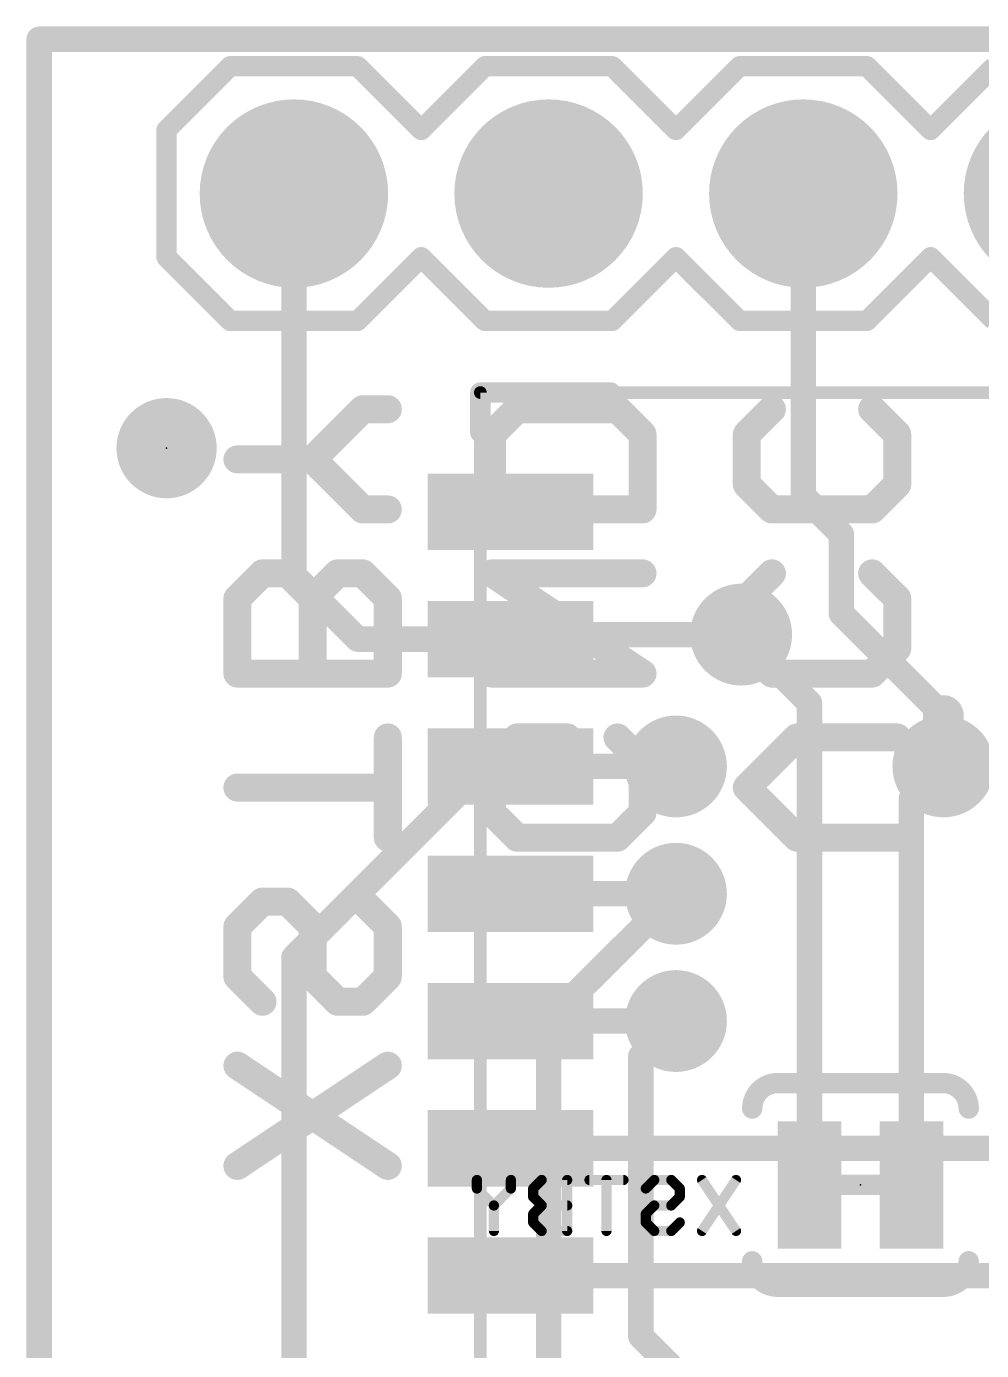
# Model space of a CAD drawing. Extents: x -0.1 to 31.9, y -22.9 to 26.1.
# Drawn here: x -0.13 to 9.4, y 12.86 to 26.07 of the extents above; entities that cross this region are included whole.
import ezdxf

# ---------------------------------------------------------------- set-up
doc = ezdxf.new("R2010")
doc.units = 0
for name, color, linetype in [('1', 12, 'CONTINUOUS'), ('16', 132, 'CONTINUOUS'), ('17', 110, 'CONTINUOUS'), ('18', 110, 'CONTINUOUS'), ('20', 53, 'CONTINUOUS'), ('21', 41, 'CONTINUOUS'), ('22', 40, 'CONTINUOUS'), ('23', 53, 'CONTINUOUS'), ('24', 53, 'CONTINUOUS'), ('51', 53, 'CONTINUOUS')]:
    doc.layers.add(name, color=color, linetype=linetype)

# ---------------------------------------------------------------- blocks, each defined once
blk = doc.blocks.new('RECT')
blk.add_solid([(-0.5, -0.5), (0.5, -0.5), (-0.5, 0.5), (0.5, 0.5)])
blk = doc.blocks.new('ROUNDP')
at = {"const_width": 0.5}
blk.add_lwpolyline([(0, -0.25, 1), (0, 0.25, 1), (0, -0.25)], format="xyb", dxfattribs=at)
blk = doc.blocks.new('PIE')
at = {"const_width": 0.5}
blk.add_lwpolyline([(0, -0.25, 1), (0, 0.25, 1), (0, -0.25)], format="xyb", dxfattribs=at)
blk = doc.blocks.new('ROUNDV')
at = {"const_width": 0.5}
blk.add_lwpolyline([(0, -0.25, 1), (0, 0.25, 1), (0, -0.25)], format="xyb", dxfattribs=at)

msp = doc.modelspace()

# ---------------------------------------------------------------- linework, layer by layer
at = {"layer": '1'}
for points, const_width in [([(0, 0), (0, 25.94)], 0.254), ([(0, 25.94), (31.75, 25.94)], 0.254), ([(2.54, 20.59), (2.54, 24.4)], 0.254), ([(3.175, 19.955), (2.54, 20.59)], 0.254), ([(4.699, 19.955), (3.175, 19.955)], 0.254), ([(4.744, 20), (4.699, 19.955)], 0.254), ([(7, 20), (4.744, 20)], 0.254), ([(6.35, 18.685), (4.699, 18.685)], 0.254), ([(9.017, 18.685), (23.0632, 18.685)], 0.4064), ([(6.35, 17.415), (4.699, 17.415)], 0.254), ([(6.35, 16.145), (4.699, 16.145)], 0.254), ([(11.43, 14.875), (4.699, 14.875)], 0.254), ([(4.699, 13.605), (12.7, 13.605)], 0.254)]:
    msp.add_lwpolyline(points, dxfattribs=dict(at, const_width=const_width))
for points, const_width in [([(0.0635, 25.94, 1), (-0.0635, 25.94)], 0.127), ([(0, 26.0035, 1), (0, 25.8765)], 0.127), ([(2.6035, 24.4, 1), (2.4765, 24.4)], 0.127), ([(2.5849, 20.6349, 1), (2.4951, 20.5451)], 0.127), ([(2.4765, 20.59, 1), (2.6035, 20.59)], 0.127), ([(3.175, 20.0185, 1), (3.175, 19.8915)], 0.127), ([(4.744, 20.0635, 1), (4.744, 19.9365)], 0.127), ([(4.699, 19.8915, 1), (4.699, 20.0185)], 0.127), ([(4.7889, 19.9551, 1), (4.6991, 20.0449)], 0.127), ([(7, 19.9365, 1), (7, 20.0635)], 0.127), ([(3.1301, 19.9101, 1), (3.2199, 19.9999)], 0.127), ([(4.6541, 19.9999, 1), (4.7439, 19.9101)], 0.127), ([(4.699, 18.7485, 1), (4.699, 18.6215)], 0.127), ([(6.35, 18.6215, 1), (6.35, 18.7485)], 0.127), ([(9.017, 18.7866, 1), (9.017, 18.5834)], 0.2032), ([(4.699, 17.4785, 1), (4.699, 17.3515)], 0.127), ([(6.35, 17.3515, 1), (6.35, 17.4785)], 0.127), ([(4.699, 16.2085, 1), (4.699, 16.0815)], 0.127), ([(6.35, 16.0815, 1), (6.35, 16.2085)], 0.127), ([(4.699, 14.9385, 1), (4.699, 14.8115)], 0.127), ([(4.699, 13.6685, 1), (4.699, 13.5415)], 0.127)]:
    msp.add_lwpolyline(points, format="xyb", dxfattribs=dict(at, const_width=const_width))
at = {"layer": '16'}
for points, const_width in [([(0, 25.94), (31.75, 25.94)], 0.254), ([(0, 0), (0, 25.94)], 0.254), ([(7.62, 24.4), (7.62, 21.38)], 0.254), ([(7.62, 21.38), (8, 21)], 0.254), ([(8, 21), (8, 20.21)], 0.254), ([(8, 20.21), (9.017, 19.193)], 0.254), ([(7.682, 19.318), (7, 20)], 0.254), ([(7.682, 14.51), (7.682, 19.318)], 0.254), ([(9.017, 18.685), (9.017, 19.193)], 0.4064), ([(2.54, 16.78), (4.445, 18.685)], 0.254), ([(4.445, 18.685), (6.35, 18.685)], 0.254), ([(8.698, 18.366), (9.017, 18.685)], 0.254), ([(8.698, 14.51), (8.698, 18.366)], 0.254), ([(5.08, 16.145), (6.35, 17.415)], 0.254), ([(2.54, 1.54), (2.54, 16.78)], 0.254), ([(5.08, 1.54), (5.08, 16.145)], 0.254), ([(6, 15.795), (6.35, 16.145)], 0.254), ([(6, 13), (6, 15.795)], 0.254), ([(8.571, 14.51), (7.809, 14.51)], 0.2032), ([(7.62, 11.38), (6, 13)], 0.254)]:
    msp.add_lwpolyline(points, dxfattribs=dict(at, const_width=const_width))
for points, const_width in [([(0, 26.0035, 1), (0, 25.8765)], 0.127), ([(0.0635, 25.94, 1), (-0.0635, 25.94)], 0.127), ([(7.6835, 24.4, 1), (7.5565, 24.4)], 0.127), ([(7.6649, 21.4249, 1), (7.5751, 21.3351)], 0.127), ([(7.5565, 21.38, 1), (7.6835, 21.38)], 0.127), ([(8.0635, 21, 1), (7.9365, 21)], 0.127), ([(7.9551, 20.9551, 1), (8.0449, 21.0449)], 0.127), ([(8.0449, 20.2549, 1), (7.9551, 20.1651)], 0.127), ([(7.9365, 20.21, 1), (8.0635, 20.21)], 0.127), ([(7.0449, 20.0449, 1), (6.9551, 19.9551)], 0.127), ([(7.7455, 19.318, 1), (7.6185, 19.318)], 0.127), ([(7.6371, 19.2731, 1), (7.7269, 19.3629)], 0.127), ([(9.1186, 19.193, 1), (8.9154, 19.193)], 0.2032), ([(8.9721, 19.1481, 1), (9.0619, 19.2379)], 0.127), ([(4.445, 18.7485, 1), (4.445, 18.6215)], 0.127), ([(4.4899, 18.6401, 1), (4.4001, 18.7299)], 0.127), ([(6.35, 18.6215, 1), (6.35, 18.7485)], 0.127), ([(8.9154, 18.685, 1), (9.1186, 18.685)], 0.2032), ([(9.0619, 18.6401, 1), (8.9721, 18.7299)], 0.127), ([(8.7615, 18.366, 1), (8.6345, 18.366)], 0.127), ([(8.6531, 18.4109, 1), (8.7429, 18.3211)], 0.127), ([(6.3949, 17.3701, 1), (6.3051, 17.4599)], 0.127), ([(2.6035, 16.78, 1), (2.4765, 16.78)], 0.127), ([(2.4951, 16.8249, 1), (2.5849, 16.7351)], 0.127), ([(5.1435, 16.145, 1), (5.0165, 16.145)], 0.127), ([(5.0351, 16.1899, 1), (5.1249, 16.1001)], 0.127), ([(6.3949, 16.1001, 1), (6.3051, 16.1899)], 0.127), ([(6.0635, 15.795, 1), (5.9365, 15.795)], 0.127), ([(5.9551, 15.8399, 1), (6.0449, 15.7501)], 0.127), ([(7.6185, 14.51, 1), (7.7455, 14.51)], 0.127), ([(7.809, 14.5608, 1), (7.809, 14.4592)], 0.1016), ([(8.571, 14.4592, 1), (8.571, 14.5608)], 0.1016), ([(8.6345, 14.51, 1), (8.7615, 14.51)], 0.127), ([(6.0449, 13.0449, 1), (5.9551, 12.9551)], 0.127), ([(5.9365, 13, 1), (6.0635, 13)], 0.127)]:
    msp.add_lwpolyline(points, format="xyb", dxfattribs=dict(at, const_width=const_width))
at = {"layer": '20', "const_width": 0.2032}
for points in [[(31.75, 25.94), (0, 25.94)], [(0, 25.94), (0, 0)]]:
    msp.add_lwpolyline(points, dxfattribs=at)
at = {"layer": '20', "const_width": 0.1016}
for points in [[(0, 25.9908, 1), (0, 25.8892)], [(0.0508, 25.94, 1), (-0.0508, 25.94)]]:
    msp.add_lwpolyline(points, format="xyb", dxfattribs=at)
at = {"layer": '21', "const_width": 0.2032}
for points in [[(1.27, 25.035), (1.905, 25.67)], [(1.905, 25.67), (3.175, 25.67)], [(3.81, 25.035), (3.175, 25.67)], [(3.81, 25.035), (4.445, 25.67)], [(4.445, 25.67), (5.715, 25.67)], [(6.35, 25.035), (5.715, 25.67)], [(6.35, 25.035), (6.985, 25.67)], [(6.985, 25.67), (8.255, 25.67)], [(8.89, 25.035), (8.255, 25.67)], [(8.89, 25.035), (9.525, 25.67)], [(1.27, 23.765), (1.27, 25.035)], [(1.905, 23.13), (1.27, 23.765)], [(3.175, 23.13), (3.81, 23.765)], [(4.445, 23.13), (3.81, 23.765)], [(5.715, 23.13), (6.35, 23.765)], [(6.985, 23.13), (6.35, 23.765)], [(8.255, 23.13), (8.89, 23.765)], [(9.525, 23.13), (8.89, 23.765)], [(3.175, 23.13), (1.905, 23.13)], [(5.715, 23.13), (4.445, 23.13)], [(8.255, 23.13), (6.985, 23.13)], [(5.699, 22.415), (4.399, 22.415)], [(4.399, 22.415), (4.399, 22.015)]]:
    msp.add_lwpolyline(points, dxfattribs=at)
at = {"layer": '21', "const_width": 0.1016}
for points in [[(1.905, 25.7208, 1), (1.905, 25.6192)], [(1.9409, 25.6341, 1), (1.8691, 25.7059)], [(3.2109, 25.7059, 1), (3.1391, 25.6341)], [(3.175, 25.6192, 1), (3.175, 25.7208)], [(4.445, 25.7208, 1), (4.445, 25.6192)], [(4.4809, 25.6341, 1), (4.4091, 25.7059)], [(5.7509, 25.7059, 1), (5.6791, 25.6341)], [(5.715, 25.6192, 1), (5.715, 25.7208)], [(6.985, 25.7208, 1), (6.985, 25.6192)], [(7.0209, 25.6341, 1), (6.9491, 25.7059)], [(8.2909, 25.7059, 1), (8.2191, 25.6341)], [(8.255, 25.6192, 1), (8.255, 25.7208)], [(1.3208, 25.035, 1), (1.2192, 25.035)], [(1.2341, 25.0709, 1), (1.3059, 24.9991)], [(3.7741, 25.0709, 1), (3.8459, 24.9991)], [(3.7741, 24.9991, 1), (3.8459, 25.0709)], [(6.3141, 25.0709, 1), (6.3859, 24.9991)], [(6.3141, 24.9991, 1), (6.3859, 25.0709)], [(8.8541, 25.0709, 1), (8.9259, 24.9991)], [(8.8541, 24.9991, 1), (8.9259, 25.0709)], [(1.3059, 23.8009, 1), (1.2341, 23.7291)], [(1.2192, 23.765, 1), (1.3208, 23.765)], [(3.8459, 23.8009, 1), (3.7741, 23.7291)], [(3.8459, 23.7291, 1), (3.7741, 23.8009)], [(6.3859, 23.8009, 1), (6.3141, 23.7291)], [(6.3859, 23.7291, 1), (6.3141, 23.8009)], [(8.9259, 23.8009, 1), (8.8541, 23.7291)], [(8.9259, 23.7291, 1), (8.8541, 23.8009)], [(1.905, 23.1808, 1), (1.905, 23.0792)], [(1.8691, 23.0941, 1), (1.9409, 23.1659)], [(3.1391, 23.1659, 1), (3.2109, 23.0941)], [(3.175, 23.0792, 1), (3.175, 23.1808)], [(4.445, 23.1808, 1), (4.445, 23.0792)], [(4.4091, 23.0941, 1), (4.4809, 23.1659)], [(5.6791, 23.1659, 1), (5.7509, 23.0941)], [(5.715, 23.0792, 1), (5.715, 23.1808)], [(6.985, 23.1808, 1), (6.985, 23.0792)], [(6.9491, 23.0941, 1), (7.0209, 23.1659)], [(8.2191, 23.1659, 1), (8.2909, 23.0941)], [(8.255, 23.0792, 1), (8.255, 23.1808)], [(4.399, 22.4658, 1), (4.399, 22.3642)], [(4.4498, 22.415, 1), (4.3482, 22.415)], [(5.699, 22.3642, 1), (5.699, 22.4658)], [(4.3482, 22.015, 1), (4.4498, 22.015)]]:
    msp.add_lwpolyline(points, format="xyb", dxfattribs=at)
at = {"layer": '22'}
for points, const_width in [([(2.7266, 21.7485), (3.2266, 22.2485)], 0.2794), ([(3.2266, 22.2485), (3.4766, 22.2485)], 0.2794), ([(4.5167, 21.9985), (4.7667, 22.2485)], 0.2794), ([(4.7667, 22.2485), (5.7666, 22.2485)], 0.2794), ([(5.7666, 22.2485), (6.0166, 21.9985)], 0.2794), ([(7.0567, 21.9985), (7.3067, 22.2485)], 0.2794), ([(8.3066, 22.2485), (8.5566, 21.9985)], 0.2794), ([(4.5167, 21.2485), (4.5167, 21.9985)], 0.2794), ([(6.0166, 21.9985), (6.0166, 21.2485)], 0.2794), ([(7.0567, 21.4985), (7.0567, 21.9985)], 0.2794), ([(8.5566, 21.9985), (8.5566, 21.4985)], 0.2794), ([(2.7266, 21.7485), (1.9767, 21.7485)], 0.2794), ([(3.2266, 21.2485), (2.7266, 21.7485)], 0.2794), ([(7.3067, 21.2485), (7.0567, 21.4985)], 0.2794), ([(8.5566, 21.4985), (8.3066, 21.2485)], 0.2794), ([(3.4766, 21.2485), (3.2266, 21.2485)], 0.2794), ([(6.0166, 21.2485), (4.5167, 21.2485)], 0.2794), ([(8.3066, 21.2485), (7.3067, 21.2485)], 0.2794), ([(2.2267, 20.6113), (1.9767, 20.3613)], 0.2794), ([(2.4767, 20.6113), (2.2267, 20.6113)], 0.2794), ([(2.7266, 20.3613), (2.4767, 20.6113)], 0.2794), ([(2.9766, 20.6113), (2.7266, 20.3613)], 0.2794), ([(3.2266, 20.6113), (2.9766, 20.6113)], 0.2794), ([(3.4766, 20.3613), (3.2266, 20.6113)], 0.2794), ([(6.0166, 19.6114), (4.5167, 20.6113)], 0.2794), ([(4.5167, 20.6113), (6.0166, 20.6113)], 0.2794), ([(7.0567, 20.3613), (7.3067, 20.6113)], 0.2794), ([(8.3066, 20.6113), (8.5566, 20.3613)], 0.2794), ([(1.9767, 20.3613), (1.9767, 19.6114)], 0.2794), ([(2.7266, 19.6114), (2.7266, 20.3613)], 0.2794), ([(3.4766, 19.6114), (3.4766, 20.3613)], 0.2794), ([(7.0567, 19.8614), (7.0567, 20.3613)], 0.2794), ([(8.5566, 20.3613), (8.5566, 19.8614)], 0.2794), ([(7.3067, 19.6114), (7.0567, 19.8614)], 0.2794), ([(8.5566, 19.8614), (8.3066, 19.6114)], 0.2794), ([(1.9767, 19.6114), (3.4766, 19.6114)], 0.2794), ([(4.5167, 19.6114), (6.0166, 19.6114)], 0.2794), ([(8.3066, 19.6114), (7.3067, 19.6114)], 0.2794), ([(3.4766, 17.9742), (3.4766, 18.9741)], 0.2794), ([(4.5167, 18.7242), (4.7667, 18.9741)], 0.2794), ([(4.7667, 18.9741), (5.2666, 18.9741)], 0.2794), ([(5.2666, 18.9741), (5.2666, 18.4742)], 0.2794), ([(5.7666, 18.9741), (6.0166, 18.7242)], 0.2794), ([(7.0567, 18.4742), (7.5567, 18.9741)], 0.2794), ([(7.5567, 18.9741), (8.5566, 18.9741)], 0.2794), ([(4.5167, 18.2242), (4.5167, 18.7242)], 0.2794), ([(6.0166, 18.7242), (6.0166, 18.2242)], 0.2794), ([(1.9767, 18.4742), (3.4766, 18.4742)], 0.2794), ([(7.5567, 17.9742), (7.0567, 18.4742)], 0.2794), ([(4.7667, 17.9742), (4.5167, 18.2242)], 0.2794), ([(6.0166, 18.2242), (5.7666, 17.9742)], 0.2794), ([(5.7666, 17.9742), (4.7667, 17.9742)], 0.2794), ([(8.5566, 17.9742), (7.5567, 17.9742)], 0.2794), ([(2.2267, 17.337), (1.9767, 17.087)], 0.2794), ([(2.4767, 17.337), (2.2267, 17.337)], 0.2794), ([(2.7266, 17.087), (2.4767, 17.337)], 0.2794), ([(3.2266, 17.337), (3.4766, 17.087)], 0.2794), ([(1.9767, 17.087), (1.9767, 16.587)], 0.2794), ([(2.7266, 16.587), (2.7266, 17.087)], 0.2794), ([(3.4766, 17.087), (3.4766, 16.587)], 0.2794), ([(1.9767, 16.587), (2.2267, 16.3371)], 0.2794), ([(2.9766, 16.3371), (2.7266, 16.587)], 0.2794), ([(3.4766, 16.587), (3.2266, 16.3371)], 0.2794), ([(3.2266, 16.3371), (2.9766, 16.3371)], 0.2794), ([(3.4766, 14.6999), (1.9767, 15.6998)], 0.2794), ([(3.4766, 15.6998), (1.9767, 14.6999)], 0.2794), ([(9.0155, 15.526), (7.3645, 15.526)], 0.2032), ([(4.365, 14.4745), (4.365, 14.5592)], 0.1016), ([(4.704, 14.5592), (4.704, 14.4745)], 0.1016), ([(5.0111, 14.5592), (4.9263, 14.4745)], 0.1016), ([(5.2653, 14.5592), (5.0111, 14.5592)], 0.1016), ([(5.2653, 14.0508), (5.2653, 14.5592)], 0.1016), ([(5.8266, 14.5592), (5.4876, 14.5592)], 0.1016), ([(5.6571, 14.0508), (5.6571, 14.5592)], 0.1016), ([(6.0489, 14.4745), (6.1337, 14.5592)], 0.1016), ([(6.1337, 14.5592), (6.3032, 14.5592)], 0.1016), ([(6.3032, 14.5592), (6.3879, 14.4745)], 0.1016), ([(6.9492, 14.5592), (6.6102, 14.0508)], 0.1016), ([(6.6102, 14.5592), (6.9492, 14.0508)], 0.1016), ([(4.5345, 14.305), (4.365, 14.4745)], 0.1016), ([(4.704, 14.4745), (4.5345, 14.305)], 0.1016), ([(4.9263, 14.4745), (4.9263, 14.3898)], 0.1016), ([(4.9263, 14.3898), (5.0111, 14.305)], 0.1016), ([(6.3879, 14.3898), (6.3032, 14.305)], 0.1016), ([(6.3879, 14.4745), (6.3879, 14.3898)], 0.1016), ([(4.5345, 14.305), (4.5345, 14.0508)], 0.1016), ([(5.0111, 14.305), (4.9263, 14.2203)], 0.1016), ([(4.9263, 14.2203), (4.9263, 14.1355)], 0.1016), ([(5.2653, 14.305), (5.0111, 14.305)], 0.1016), ([(6.1337, 14.305), (6.0489, 14.2203)], 0.1016), ([(6.0489, 14.2203), (6.0489, 14.1355)], 0.1016), ([(6.3032, 14.305), (6.1337, 14.305)], 0.1016), ([(4.9263, 14.1355), (5.0111, 14.0508)], 0.1016), ([(6.0489, 14.1355), (6.1337, 14.0508)], 0.1016), ([(6.3032, 14.0508), (6.3879, 14.1355)], 0.1016), ([(5.0111, 14.0508), (5.2653, 14.0508)], 0.1016), ([(6.1337, 14.0508), (6.3032, 14.0508)], 0.1016), ([(7.3645, 13.494), (9.0155, 13.494)], 0.2032)]:
    msp.add_lwpolyline(points, dxfattribs=dict(at, const_width=const_width))
for points, const_width in [([(3.2266, 22.3183, 1), (3.2266, 22.1786)], 0.1397), ([(3.276, 22.1991, 1), (3.1772, 22.2978)], 0.1397), ([(3.4766, 22.1786, 1), (3.4766, 22.3183)], 0.1397), ([(4.7667, 22.3183, 1), (4.7667, 22.1786)], 0.1397), ([(4.8161, 22.1991, 1), (4.7173, 22.2978)], 0.1397), ([(5.816, 22.2978, 1), (5.7172, 22.1991)], 0.1397), ([(5.7666, 22.1786, 1), (5.7666, 22.3183)], 0.1397), ([(7.3561, 22.1991, 1), (7.2573, 22.2978)], 0.1397), ([(8.356, 22.2978, 1), (8.2572, 22.1991)], 0.1397), ([(4.4673, 22.0479, 1), (4.5661, 21.9491)], 0.1397), ([(4.5865, 21.9985, 1), (4.4469, 21.9985)], 0.1397), ([(6.0864, 21.9985, 1), (5.9467, 21.9985)], 0.1397), ([(5.9672, 21.9491, 1), (6.066, 22.0479)], 0.1397), ([(7.0073, 22.0479, 1), (7.1061, 21.9491)], 0.1397), ([(7.1265, 21.9985, 1), (6.9869, 21.9985)], 0.1397), ([(8.6264, 21.9985, 1), (8.4867, 21.9985)], 0.1397), ([(8.5072, 21.9491, 1), (8.606, 22.0479)], 0.1397), ([(1.9767, 21.8183, 1), (1.9767, 21.6786)], 0.1397), ([(2.776, 21.7979, 1), (2.6772, 21.6991)], 0.1397), ([(2.6772, 21.7979, 1), (2.776, 21.6991)], 0.1397), ([(2.7266, 21.6786, 1), (2.7266, 21.8183)], 0.1397), ([(7.1061, 21.5479, 1), (7.0073, 21.4491)], 0.1397), ([(6.9869, 21.4985, 1), (7.1265, 21.4985)], 0.1397), ([(8.4867, 21.4985, 1), (8.6264, 21.4985)], 0.1397), ([(8.606, 21.4491, 1), (8.5072, 21.5479)], 0.1397), ([(3.2266, 21.3184, 1), (3.2266, 21.1787)], 0.1397), ([(3.1772, 21.1991, 1), (3.276, 21.2979)], 0.1397), ([(3.4766, 21.1787, 1), (3.4766, 21.3184)], 0.1397), ([(4.5167, 21.3184, 1), (4.5167, 21.1787)], 0.1397), ([(4.4469, 21.2485, 1), (4.5865, 21.2485)], 0.1397), ([(5.9467, 21.2485, 1), (6.0864, 21.2485)], 0.1397), ([(6.0166, 21.1787, 1), (6.0166, 21.3184)], 0.1397), ([(7.3067, 21.3184, 1), (7.3067, 21.1787)], 0.1397), ([(7.2573, 21.1991, 1), (7.3561, 21.2979)], 0.1397), ([(8.2572, 21.2979, 1), (8.356, 21.1991)], 0.1397), ([(8.3066, 21.1787, 1), (8.3066, 21.3184)], 0.1397), ([(2.2267, 20.6811, 1), (2.2267, 20.5414)], 0.1397), ([(2.2761, 20.5619, 1), (2.1773, 20.6607)], 0.1397), ([(2.5261, 20.6607, 1), (2.4273, 20.5619)], 0.1397), ([(2.4767, 20.5414, 1), (2.4767, 20.6811)], 0.1397), ([(2.9766, 20.6811, 1), (2.9766, 20.5414)], 0.1397), ([(3.026, 20.5619, 1), (2.9272, 20.6607)], 0.1397), ([(3.276, 20.6607, 1), (3.1772, 20.5619)], 0.1397), ([(3.2266, 20.5414, 1), (3.2266, 20.6811)], 0.1397), ([(4.5554, 20.6694, 1), (4.478, 20.5532)], 0.1397), ([(4.5167, 20.6811, 1), (4.5167, 20.5415)], 0.1397), ([(6.0166, 20.5415, 1), (6.0166, 20.6811)], 0.1397), ([(7.3561, 20.5619, 1), (7.2573, 20.6607)], 0.1397), ([(8.356, 20.6607, 1), (8.2572, 20.5619)], 0.1397), ([(2.0466, 20.3613, 1), (1.9069, 20.3613)], 0.1397), ([(1.9273, 20.4107, 1), (2.0261, 20.3119)], 0.1397), ([(2.6772, 20.4107, 1), (2.776, 20.3119)], 0.1397), ([(2.7965, 20.3613, 1), (2.6568, 20.3613)], 0.1397), ([(2.6772, 20.3119, 1), (2.776, 20.4107)], 0.1397), ([(3.5464, 20.3613, 1), (3.4067, 20.3613)], 0.1397), ([(3.4272, 20.3119, 1), (3.526, 20.4107)], 0.1397), ([(7.0073, 20.4107, 1), (7.1061, 20.3119)], 0.1397), ([(7.1265, 20.3613, 1), (6.9869, 20.3613)], 0.1397), ([(8.6264, 20.3613, 1), (8.4867, 20.3613)], 0.1397), ([(8.5072, 20.3119, 1), (8.606, 20.4107)], 0.1397), ([(7.1061, 19.9108, 1), (7.0073, 19.812)], 0.1397), ([(8.606, 19.812, 1), (8.5072, 19.9108)], 0.1397), ([(6.9869, 19.8614, 1), (7.1265, 19.8614)], 0.1397), ([(8.4867, 19.8614, 1), (8.6264, 19.8614)], 0.1397), ([(1.9767, 19.6812, 1), (1.9767, 19.5415)], 0.1397), ([(3.4766, 19.5415, 1), (3.4766, 19.6812)], 0.1397), ([(4.5167, 19.6812, 1), (4.5167, 19.5415)], 0.1397), ([(5.9778, 19.5533, 1), (6.0553, 19.6695)], 0.1397), ([(6.0166, 19.5415, 1), (6.0166, 19.6812)], 0.1397), ([(7.3067, 19.6812, 1), (7.3067, 19.5415)], 0.1397), ([(7.2573, 19.562, 1), (7.3561, 19.6608)], 0.1397), ([(8.2572, 19.6608, 1), (8.356, 19.562)], 0.1397), ([(8.3066, 19.5415, 1), (8.3066, 19.6812)], 0.1397), ([(1.9069, 19.6114, 1), (2.0466, 19.6114)], 0.1397), ([(2.6568, 19.6114, 1), (2.7965, 19.6114)], 0.1397), ([(3.4067, 19.6114, 1), (3.5464, 19.6114)], 0.1397), ([(3.5464, 18.9741, 1), (3.4067, 18.9741)], 0.1397), ([(4.7667, 19.044, 1), (4.7667, 18.9043)], 0.1397), ([(4.8161, 18.9248, 1), (4.7173, 19.0235)], 0.1397), ([(5.3365, 18.9741, 1), (5.1968, 18.9741)], 0.1397), ([(5.2666, 18.9043, 1), (5.2666, 19.044)], 0.1397), ([(5.816, 19.0235, 1), (5.7172, 18.9248)], 0.1397), ([(7.5567, 19.044, 1), (7.5567, 18.9043)], 0.1397), ([(7.6061, 18.9248, 1), (7.5073, 19.0235)], 0.1397), ([(8.5566, 18.9043, 1), (8.5566, 19.044)], 0.1397), ([(4.4673, 18.7736, 1), (4.5661, 18.6748)], 0.1397), ([(4.5865, 18.7242, 1), (4.4469, 18.7242)], 0.1397), ([(6.0864, 18.7242, 1), (5.9467, 18.7242)], 0.1397), ([(5.9672, 18.6748, 1), (6.066, 18.7736)], 0.1397), ([(1.9767, 18.544, 1), (1.9767, 18.4043)], 0.1397), ([(3.4766, 18.4043, 1), (3.4766, 18.544)], 0.1397), ([(5.1968, 18.4742, 1), (5.3365, 18.4742)], 0.1397), ([(7.1061, 18.5236, 1), (7.0073, 18.4248)], 0.1397), ([(7.0073, 18.5236, 1), (7.1061, 18.4248)], 0.1397), ([(4.5661, 18.2736, 1), (4.4673, 18.1748)], 0.1397), ([(6.066, 18.1748, 1), (5.9672, 18.2736)], 0.1397), ([(4.4469, 18.2242, 1), (4.5865, 18.2242)], 0.1397), ([(5.9467, 18.2242, 1), (6.0864, 18.2242)], 0.1397), ([(4.7667, 18.0441, 1), (4.7667, 17.9044)], 0.1397), ([(5.7666, 17.9044, 1), (5.7666, 18.0441)], 0.1397), ([(7.5567, 18.0441, 1), (7.5567, 17.9044)], 0.1397), ([(8.5566, 17.9044, 1), (8.5566, 18.0441)], 0.1397), ([(3.4067, 17.9742, 1), (3.5464, 17.9742)], 0.1397), ([(4.7173, 17.9248, 1), (4.8161, 18.0236)], 0.1397), ([(5.7172, 18.0236, 1), (5.816, 17.9248)], 0.1397), ([(7.5073, 17.9248, 1), (7.6061, 18.0236)], 0.1397), ([(2.2267, 17.4068, 1), (2.2267, 17.2671)], 0.1397), ([(2.2761, 17.2876, 1), (2.1773, 17.3864)], 0.1397), ([(2.5261, 17.3864, 1), (2.4273, 17.2876)], 0.1397), ([(2.4767, 17.2671, 1), (2.4767, 17.4068)], 0.1397), ([(3.276, 17.3864, 1), (3.1772, 17.2876)], 0.1397), ([(2.0466, 17.087, 1), (1.9069, 17.087)], 0.1397), ([(1.9273, 17.1364, 1), (2.0261, 17.0376)], 0.1397), ([(2.7965, 17.087, 1), (2.6568, 17.087)], 0.1397), ([(2.6772, 17.0376, 1), (2.776, 17.1364)], 0.1397), ([(3.5464, 17.087, 1), (3.4067, 17.087)], 0.1397), ([(3.4272, 17.0376, 1), (3.526, 17.1364)], 0.1397), ([(2.0261, 16.6364, 1), (1.9273, 16.5376)], 0.1397), ([(1.9069, 16.587, 1), (2.0466, 16.587)], 0.1397), ([(2.776, 16.6364, 1), (2.6772, 16.5376)], 0.1397), ([(2.6568, 16.587, 1), (2.7965, 16.587)], 0.1397), ([(3.4067, 16.587, 1), (3.5464, 16.587)], 0.1397), ([(3.526, 16.5376, 1), (3.4272, 16.6364)], 0.1397), ([(2.1773, 16.2877, 1), (2.2761, 16.3865)], 0.1397), ([(2.9766, 16.4069, 1), (2.9766, 16.2672)], 0.1397), ([(2.9272, 16.2877, 1), (3.026, 16.3865)], 0.1397), ([(3.1772, 16.3865, 1), (3.276, 16.2877)], 0.1397), ([(3.2266, 16.2672, 1), (3.2266, 16.4069)], 0.1397), ([(2.0154, 15.7579, 1), (1.938, 15.6417)], 0.1397), ([(3.5153, 15.6417, 1), (3.4378, 15.7579)], 0.1397), ([(7.3645, 15.526, 0.4142), (7.1105, 15.272)], 0.2032), ([(7.3645, 15.5768, 1), (7.3645, 15.4752)], 0.1016), ([(7.3645, 15.4752, 1), (7.3645, 15.5768)], 0.1016), ([(9.2695, 15.272, 0.4142), (9.0155, 15.526)], 0.2032), ([(9.0155, 15.5768, 1), (9.0155, 15.4752)], 0.1016), ([(9.0155, 15.4752, 1), (9.0155, 15.5768)], 0.1016), ([(7.0597, 15.272, 1), (7.1613, 15.272)], 0.1016), ([(9.2187, 15.272, 1), (9.3203, 15.272)], 0.1016), ([(1.938, 14.758, 1), (2.0154, 14.6418)], 0.1397), ([(3.4378, 14.6418, 1), (3.5153, 14.758)], 0.1397), ([(4.3904, 14.5592, 1), (4.3396, 14.5592)], 0.0508), ([(4.7294, 14.5592, 1), (4.6786, 14.5592)], 0.0508), ([(5.0111, 14.5846, 1), (5.0111, 14.5338)], 0.0508), ([(5.029, 14.5413, 1), (4.9931, 14.5772)], 0.0508), ([(5.2907, 14.5592, 1), (5.2399, 14.5592)], 0.0508), ([(5.2653, 14.5338, 1), (5.2653, 14.5846)], 0.0508), ([(5.4876, 14.5846, 1), (5.4876, 14.5338)], 0.0508), ([(5.6825, 14.5592, 1), (5.6317, 14.5592)], 0.0508), ([(5.8266, 14.5338, 1), (5.8266, 14.5846)], 0.0508), ([(6.1337, 14.5846, 1), (6.1337, 14.5338)], 0.0508), ([(6.1516, 14.5413, 1), (6.1157, 14.5772)], 0.0508), ([(6.3211, 14.5772, 1), (6.2852, 14.5413)], 0.0508), ([(6.3032, 14.5338, 1), (6.3032, 14.5846)], 0.0508), ([(6.6314, 14.5733, 1), (6.5891, 14.5451)], 0.0508), ([(6.9703, 14.5451, 1), (6.9281, 14.5733)], 0.0508), ([(4.383, 14.4925, 1), (4.347, 14.4565)], 0.0508), ([(4.3396, 14.4745, 1), (4.3904, 14.4745)], 0.0508), ([(4.6786, 14.4745, 1), (4.7294, 14.4745)], 0.0508), ([(4.7219, 14.4565, 1), (4.686, 14.4925)], 0.0508), ([(4.9517, 14.4745, 1), (4.9009, 14.4745)], 0.0508), ([(4.9084, 14.4925, 1), (4.9443, 14.4565)], 0.0508), ([(4.9009, 14.3898, 1), (4.9517, 14.3898)], 0.0508), ([(4.9443, 14.4077, 1), (4.9084, 14.3718)], 0.0508), ([(6.031, 14.4925, 1), (6.0669, 14.4565)], 0.0508), ([(6.4133, 14.4745, 1), (6.3625, 14.4745)], 0.0508), ([(6.3625, 14.3898, 1), (6.4133, 14.3898)], 0.0508), ([(6.3699, 14.4565, 1), (6.4059, 14.4925)], 0.0508), ([(6.4059, 14.3718, 1), (6.3699, 14.4077)], 0.0508), ([(4.5599, 14.305, 1), (4.5091, 14.305)], 0.0508), ([(4.5165, 14.323, 1), (4.5524, 14.2871)], 0.0508), ([(4.5165, 14.2871, 1), (4.5524, 14.323)], 0.0508), ([(4.9517, 14.2203, 1), (4.9009, 14.2203)], 0.0508), ([(5.0111, 14.3304, 1), (5.0111, 14.2796)], 0.0508), ([(5.029, 14.2871, 1), (4.9931, 14.323)], 0.0508), ([(4.9931, 14.2871, 1), (5.029, 14.323)], 0.0508), ([(5.2653, 14.2796, 1), (5.2653, 14.3304)], 0.0508), ([(6.0743, 14.2203, 1), (6.0235, 14.2203)], 0.0508), ([(6.1337, 14.3304, 1), (6.1337, 14.2796)], 0.0508), ([(6.1516, 14.2871, 1), (6.1157, 14.323)], 0.0508), ([(6.2852, 14.323, 1), (6.3211, 14.2871)], 0.0508), ([(6.3032, 14.2796, 1), (6.3032, 14.3304)], 0.0508), ([(4.9009, 14.1355, 1), (4.9517, 14.1355)], 0.0508), ([(4.9084, 14.2382, 1), (4.9443, 14.2023)], 0.0508), ([(4.9443, 14.1535, 1), (4.9084, 14.1176)], 0.0508), ([(6.0235, 14.1355, 1), (6.0743, 14.1355)], 0.0508), ([(6.031, 14.2382, 1), (6.0669, 14.2023)], 0.0508), ([(6.0669, 14.1535, 1), (6.031, 14.1176)], 0.0508), ([(6.4059, 14.1176, 1), (6.3699, 14.1535)], 0.0508), ([(4.5091, 14.0508, 1), (4.5599, 14.0508)], 0.0508), ([(5.0111, 14.0762, 1), (5.0111, 14.0254)], 0.0508), ([(4.9931, 14.0328, 1), (5.029, 14.0688)], 0.0508), ([(5.2399, 14.0508, 1), (5.2907, 14.0508)], 0.0508), ([(5.2653, 14.0254, 1), (5.2653, 14.0762)], 0.0508), ([(5.6317, 14.0508, 1), (5.6825, 14.0508)], 0.0508), ([(6.1337, 14.0762, 1), (6.1337, 14.0254)], 0.0508), ([(6.1157, 14.0328, 1), (6.1516, 14.0688)], 0.0508), ([(6.2852, 14.0688, 1), (6.3211, 14.0328)], 0.0508), ([(6.3032, 14.0254, 1), (6.3032, 14.0762)], 0.0508), ([(6.5891, 14.0649, 1), (6.6314, 14.0367)], 0.0508), ([(6.9281, 14.0367, 1), (6.9703, 14.0649)], 0.0508), ([(7.1105, 13.748, 0.4142), (7.3645, 13.494)], 0.2032), ([(7.1613, 13.748, 1), (7.0597, 13.748)], 0.1016), ([(9.0155, 13.494, 0.4142), (9.2695, 13.748)], 0.2032), ([(9.3203, 13.748, 1), (9.2187, 13.748)], 0.1016), ([(7.3645, 13.5448, 1), (7.3645, 13.4432)], 0.1016), ([(7.3645, 13.4432, 1), (7.3645, 13.5448)], 0.1016), ([(9.0155, 13.5448, 1), (9.0155, 13.4432)], 0.1016), ([(9.0155, 13.4432, 1), (9.0155, 13.5448)], 0.1016)]:
    msp.add_lwpolyline(points, format="xyb", dxfattribs=dict(at, const_width=const_width))
at = {"layer": '23'}
msp.add_point((1.27, 21.86), dxfattribs=at)
at = {"layer": '24'}
msp.add_point((8.19, 14.51), dxfattribs=at)
at = {"layer": '51', "const_width": 0.0635}
for points in [[(4.399, 22.4468, 1), (4.399, 22.3833)], [(4.4307, 22.415, 1), (4.3673, 22.415)]]:
    msp.add_lwpolyline(points, format="xyb", dxfattribs=at)
at = {"layer": '51', "const_width": 0.127}
for points in [[(4.399, 3.415), (4.399, 22.415)], [(4.399, 22.415), (23.399, 22.415)]]:
    msp.add_lwpolyline(points, dxfattribs=at)

# ---------------------------------------------------------------- block references
at = {"layer": '1'}
msp.add_blockref('PIE', (1.27, 21.86), dxfattribs=at)
at = {"layer": '1', "xscale": 0.762, "yscale": 1.651, "rotation": 270}
for p in [(4.699, 21.225), (4.699, 19.955), (4.699, 18.685), (4.699, 17.415), (4.699, 16.145), (4.699, 14.875), (4.699, 13.605)]:
    msp.add_blockref('RECT', p, dxfattribs=at)
at = {"layer": '16', "xscale": 0.635, "yscale": 1.27, "rotation": 180}
for p in [(7.682, 14.51), (8.698, 14.51)]:
    msp.add_blockref('RECT', p, dxfattribs=at)
at = {"layer": '17', "xscale": 1.8796, "yscale": 1.8796, "rotation": 270}
for p in [(2.54, 24.4), (2.54, 24.4), (5.08, 24.4), (5.08, 24.4), (7.62, 24.4), (7.62, 24.4), (10.16, 24.4), (10.16, 24.4)]:
    msp.add_blockref('ROUNDP', p, dxfattribs=at)
at = {"layer": '18', "xscale": 1.016, "yscale": 1.016}
for p in [(7, 20), (7, 20), (6.35, 18.685), (6.35, 18.685), (9.017, 18.685), (9.017, 18.685), (6.35, 17.415), (6.35, 17.415), (6.35, 16.145), (6.35, 16.145)]:
    msp.add_blockref('ROUNDV', p, dxfattribs=at)
at = {"layer": '51', "xscale": 0.508, "yscale": 0.508, "rotation": 180}
for p in [(2.54, 24.4), (5.08, 24.4), (7.62, 24.4)]:
    msp.add_blockref('RECT', p, dxfattribs=at)

doc.saveas('drawing.dxf')
